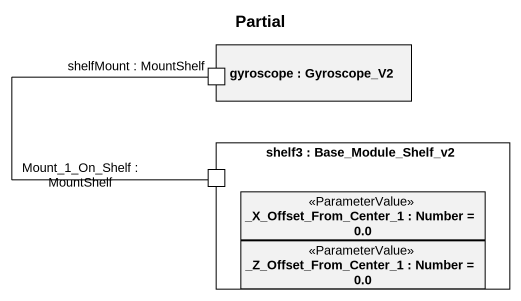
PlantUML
@startuml
title Partial
rectangle "gyroscope : Gyroscope_V2" as gyroscope {
  port "shelfMount : MountShelf" as shelfMount_MountShelf
}
rectangle "shelf3 : Base_Module_Shelf_v2" as shelf3 {
  port "Mount_1_On_Shelf : MountShelf" as Mount_1_On_Shelf_MountShelf
  rectangle "_X_Offset_From_Center_1 : Number = 0.0" as X_Offset_From_Center_1 <<ParameterValue>>
  rectangle "_Z_Offset_From_Center_1 : Number = 0.0" as Z_Offset_From_Center_1 <<ParameterValue>>
}
shelfMount_MountShelf -- Mount_1_On_Shelf_MountShelf
@enduml
